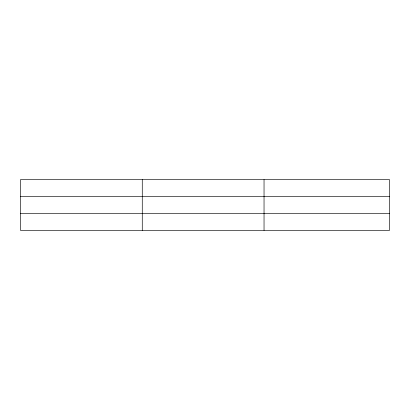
<?xml version="1.0" encoding="UTF-8"?>
<svg xmlns="http://www.w3.org/2000/svg" width="410" height="410" viewBox="0 0 410 410"><rect width="100%" height="100%" fill="white"/><g stroke="black" fill="none" stroke-linecap="round" stroke-linejoin="round"><path stroke-width="0.61" d="M142.27 230.394L142.27 179.606M264.04 230.394L264.04 179.606M389.5 196.364L389.5 179.606L20.5 179.606L20.5 230.394L389.5 230.394L389.5 196.364L20.5 196.364M20.5 213.636L389.5 213.636"/></g></svg>
